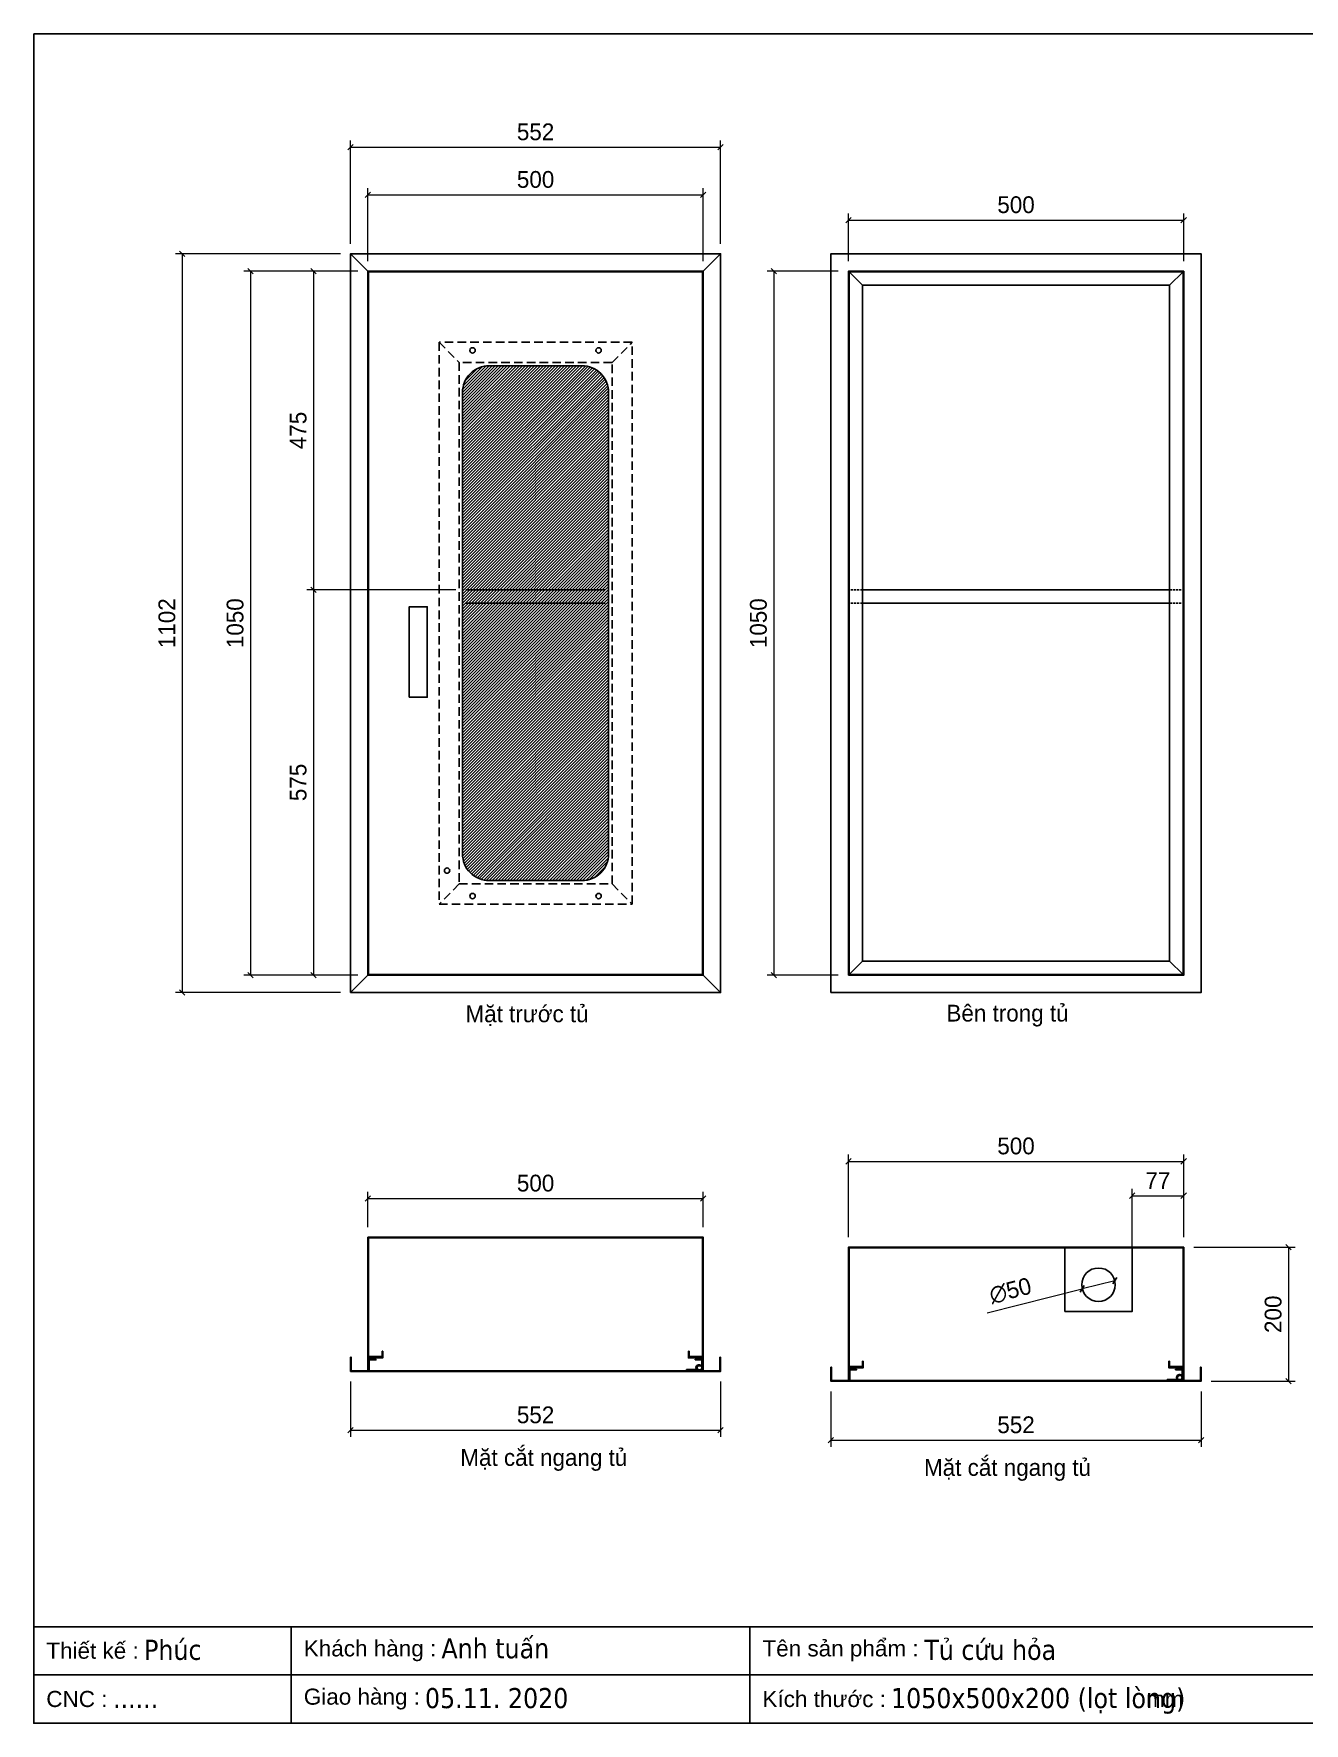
# Model space of a CAD drawing. Header units: millimetres. Extents: x 0 to 3564, y 0 to 2520.
# Drawn here: x 0 to 1895, y 0 to 2520 of the extents above; entities that cross this region are included whole.
import ezdxf
from ezdxf.enums import TextEntityAlignment as Align

# ---------------------------------------------------------------- set-up
doc = ezdxf.new("R2010")
doc.units = ezdxf.units.MM
doc.linetypes.add('HIDDEN2', pattern=[4.7625, 3.175, -1.5875])
doc.linetypes.add('HIDDENX2', pattern=[19.05, 12.7, -6.35])
doc.layers.add('DIM', color=253, linetype='Continuous')
doc.styles.add('Arial', font='arial.ttf')
doc.styles.add('Tahoma (Input Text)', font='tahoma.ttf')
doc.dimstyles.new('Dim-25', dxfattribs={"dimtxt": 25, "dimasz": 8, "dimexe": 10, "dimexo": 15, "dimgap": 10, "dimtad": 1, "dimdec": 0, "dimtxsty": 'Standard', "dimblk": 'OBLIQUE', "dimcen": 10, "dimclrd": 5, "dimclre": 5, "dimclrt": 3, "dimazin": 3, "dimtfac": 1, "dimtdec": 0, "dimtmove": 0, "dimatfit": 3, "dimldrblk": 'OBLIQUE', "dimlwd": 9, "dimlwe": 9})

# ---------------------------------------------------------------- blocks, each defined once
blk = doc.blocks.new('khungtenAsean2')
at = {"color": 7}
for p, q in [((2970, -1980), (0, -1980)), ((320, -1980), (320, -2100)), ((890, -1980), (890, -2100)), ((2020, -2040), (0, -2040))]:
    blk.add_line(p, q, dxfattribs=at)
blk.add_lwpolyline([(0, 0), (2970, 0), (2970, -2100), (0, -2100)], close=True, dxfattribs=at)
at = {"color": 2, "char_height": 20, "width": 917.634, "attachment_point": 4, "style": 'Arial'}
for s, insert in [('  Tên sản phẩm :', (890, -2010)), ('  Thiết kế :', (0, -2010)), ('  Khách hàng :', (320, -2010)), ('  Giao hàng :', (320, -2070)), ('  CNC :', (0, -2070)), ('  Kích thước :', (890, -2070)), ('mm', (1382.3, -2070))]:
    blk.add_mtext(s, dxfattribs=dict(at, insert=insert))
at = {"color": 1, "style": 'Tahoma (Input Text)', "flags": 8}
for tag, p in [('#03', (506.6, -2019.3)), ('#01', (137.1, -2021.3)), ('#05', (1106.6, -2021.3)), ('#07', (1834.7, -2021.3)), ('#09', (2146.7, -2021.3)), ('#02', (98.5, -2081.3)), ('#04', (486.1, -2081.3)), ('#06', (1065.3, -2081.3)), ('#08', (1817.4, -2081.3)), ('#10', (2146.7, -2081.3))]:
    blk.add_attdef(tag, p, '', height=25, dxfattribs=at)
blk.add_attdef('#11', text='', height=25, dxfattribs=at).set_placement((2915, -2067.3), align=Align.CENTER)
blk = doc.blocks.new('*D1')
at = {"color": 0, "linetype": 'ByBlock', "lineweight": -2}
for p, q in [((502.3, 2283.8), (494.3, 2275.8)), ((994.3, 2275.8), (1002.3, 2283.8))]:
    blk.add_line(p, q, dxfattribs=at)
at = {"layer": 'Defpoints', "color": 0, "transparency": 16777216}
for p in [(998.3, 2279.8), (498.3, 2165.8), (998.3, 2165.8)]:
    blk.add_point(p, dxfattribs=at)
at = {"layer": 'DIM', "color": 5, "lineweight": 9, "transparency": 16777216}
for p, q in [((498.3, 2180.8), (498.3, 2289.8)), ((498.3, 2279.8), (998.3, 2279.8)), ((998.3, 2180.8), (998.3, 2289.8))]:
    blk.add_line(p, q, dxfattribs=at)
at = {"layer": 'DIM', "color": 3, "transparency": 16777216, "insert": (748.3, 2302.6), "char_height": 25, "attachment_point": 5}
blk.add_mtext('500', dxfattribs=at)
blk = doc.blocks.new('_Oblique')
at = {"color": 0, "linetype": 'ByBlock', "lineweight": -2}
blk.add_line((-0.5, -0.5), (0.5, 0.5), dxfattribs=at)
blk = doc.blocks.new('*D2')
at = {"color": 0, "linetype": 'ByBlock', "lineweight": -2}
for p, q in [((327.1, 2161.8), (319.1, 2169.8)), ((319.1, 1119.8), (327.1, 1111.8))]:
    blk.add_line(p, q, dxfattribs=at)
at = {"layer": 'Defpoints', "color": 0, "transparency": 16777216}
for p in [(498.3, 2165.8), (323.1, 1115.8), (498.3, 1115.8)]:
    blk.add_point(p, dxfattribs=at)
at = {"layer": 'DIM', "color": 5, "lineweight": 9, "transparency": 16777216}
for p, q in [((483.3, 2165.8), (313.1, 2165.8)), ((323.1, 2165.8), (323.1, 1115.8)), ((483.3, 1115.8), (313.1, 1115.8))]:
    blk.add_line(p, q, dxfattribs=at)
at = {"layer": 'DIM', "color": 3, "transparency": 16777216, "insert": (300.3, 1640.8), "char_height": 25, "attachment_point": 5, "rotation": 90}
blk.add_mtext('1050', dxfattribs=at)
blk = doc.blocks.new('*D5')
at = {"color": 0, "linetype": 'ByBlock', "lineweight": -2}
for p, q in [((421, 2161.8), (413, 2169.8)), ((413, 1694.8), (421, 1686.8))]:
    blk.add_line(p, q, dxfattribs=at)
at = {"layer": 'Defpoints', "color": 0, "transparency": 16777216}
for p in [(498.3, 2165.8), (417, 1690.8), (644.3, 1690.8)]:
    blk.add_point(p, dxfattribs=at)
at = {"layer": 'DIM', "color": 5, "lineweight": 9, "transparency": 16777216}
for p, q in [((483.3, 2165.8), (407, 2165.8)), ((417, 2165.8), (417, 1690.8)), ((629.3, 1690.8), (407, 1690.8))]:
    blk.add_line(p, q, dxfattribs=at)
at = {"layer": 'DIM', "color": 3, "transparency": 16777216, "insert": (394.3, 1928.3), "char_height": 25, "attachment_point": 5, "rotation": 90}
blk.add_mtext('475', dxfattribs=at)
blk = doc.blocks.new('*D6')
at = {"color": 0, "linetype": 'ByBlock', "lineweight": -2}
for p, q in [((421, 1686.8), (413, 1694.8)), ((413, 1119.8), (421, 1111.8))]:
    blk.add_line(p, q, dxfattribs=at)
at = {"layer": 'Defpoints', "color": 0, "transparency": 16777216}
for p in [(519.3, 1690.8), (417, 1115.8), (483.3, 1115.8)]:
    blk.add_point(p, dxfattribs=at)
at = {"layer": 'DIM', "color": 5, "lineweight": 9, "transparency": 16777216}
for p, q in [((504.3, 1690.8), (407, 1690.8)), ((417, 1690.8), (417, 1115.8)), ((468.3, 1115.8), (407, 1115.8))]:
    blk.add_line(p, q, dxfattribs=at)
at = {"layer": 'DIM', "color": 3, "transparency": 16777216, "insert": (394.3, 1403.3), "char_height": 25, "attachment_point": 5, "rotation": 90}
blk.add_mtext('575', dxfattribs=at)
blk = doc.blocks.new('*D9')
at = {"color": 0, "linetype": 'ByBlock', "lineweight": -2}
for p, q in [((502.3, 786.7), (494.3, 778.7)), ((994.3, 778.7), (1002.3, 786.7))]:
    blk.add_line(p, q, dxfattribs=at)
at = {"layer": 'Defpoints', "color": 0, "transparency": 16777216}
for p in [(998.3, 782.7), (498.3, 724.8), (998.3, 724.8)]:
    blk.add_point(p, dxfattribs=at)
at = {"layer": 'DIM', "color": 5, "lineweight": 9, "transparency": 16777216}
for p, q in [((498.3, 739.8), (498.3, 792.7)), ((498.3, 782.7), (998.3, 782.7)), ((998.3, 739.8), (998.3, 792.7))]:
    blk.add_line(p, q, dxfattribs=at)
at = {"layer": 'DIM', "color": 3, "transparency": 16777216, "insert": (748.3, 805.5), "char_height": 25, "attachment_point": 5}
blk.add_mtext('500', dxfattribs=at)
blk = doc.blocks.new('*D10')
at = {"color": 0, "linetype": 'ByBlock', "lineweight": -2}
for p, q in [((476.3, 2354.9), (468.3, 2346.9)), ((1020.3, 2346.9), (1028.3, 2354.9))]:
    blk.add_line(p, q, dxfattribs=at)
at = {"layer": 'Defpoints', "color": 0, "transparency": 16777216}
for p in [(1024.3, 2350.9), (472.3, 2191.8), (1024.3, 2191.8)]:
    blk.add_point(p, dxfattribs=at)
at = {"layer": 'DIM', "color": 5, "lineweight": 9, "transparency": 16777216}
for p, q in [((472.3, 2206.8), (472.3, 2360.9)), ((472.3, 2350.9), (1024.3, 2350.9)), ((1024.3, 2206.8), (1024.3, 2360.9))]:
    blk.add_line(p, q, dxfattribs=at)
at = {"layer": 'DIM', "color": 3, "transparency": 16777216, "insert": (748.3, 2373.6), "char_height": 25, "attachment_point": 5}
blk.add_mtext('552', dxfattribs=at)
blk = doc.blocks.new('*D11')
at = {"color": 0, "linetype": 'ByBlock', "lineweight": -2}
for p, q in [((476.3, 441.1), (468.3, 433.1)), ((1020.3, 433.1), (1028.3, 441.1))]:
    blk.add_line(p, q, dxfattribs=at)
at = {"layer": 'Defpoints', "color": 0, "transparency": 16777216}
for p in [(472.3, 524.8), (1024.3, 524.8), (1024.3, 437.1)]:
    blk.add_point(p, dxfattribs=at)
at = {"layer": 'DIM', "color": 5, "lineweight": 9, "transparency": 16777216}
for p, q in [((472.3, 509.8), (472.3, 427.1)), ((1024.3, 509.8), (1024.3, 427.1)), ((472.3, 437.1), (1024.3, 437.1))]:
    blk.add_line(p, q, dxfattribs=at)
at = {"layer": 'DIM', "color": 3, "transparency": 16777216, "insert": (748.3, 459.8), "char_height": 25, "attachment_point": 5}
blk.add_mtext('552', dxfattribs=at)
blk = doc.blocks.new('*D12')
at = {"color": 0, "linetype": 'ByBlock', "lineweight": -2}
for p, q in [((1218.8, 2246.1), (1210.8, 2238.1)), ((1710.8, 2238.1), (1718.8, 2246.1))]:
    blk.add_line(p, q, dxfattribs=at)
at = {"layer": 'Defpoints', "color": 0, "transparency": 16777216}
for p in [(1714.8, 2242.1), (1214.8, 2165.8), (1714.8, 2165.8)]:
    blk.add_point(p, dxfattribs=at)
at = {"layer": 'DIM', "color": 5, "lineweight": 9, "transparency": 16777216}
for p, q in [((1214.8, 2180.8), (1214.8, 2252.1)), ((1714.8, 2180.8), (1714.8, 2252.1)), ((1214.8, 2242.1), (1714.8, 2242.1))]:
    blk.add_line(p, q, dxfattribs=at)
at = {"layer": 'DIM', "color": 3, "transparency": 16777216, "insert": (1464.8, 2264.9), "char_height": 25, "attachment_point": 5}
blk.add_mtext('500', dxfattribs=at)
blk = doc.blocks.new('*D13')
at = {"color": 0, "linetype": 'ByBlock', "lineweight": -2}
for p, q in [((1107.5, 2161.8), (1099.5, 2169.8)), ((1099.5, 1119.8), (1107.5, 1111.8))]:
    blk.add_line(p, q, dxfattribs=at)
at = {"layer": 'Defpoints', "color": 0, "transparency": 16777216}
for p in [(1214.8, 2165.8), (1103.5, 1115.8), (1214.8, 1115.8)]:
    blk.add_point(p, dxfattribs=at)
at = {"layer": 'DIM', "color": 5, "lineweight": 9, "transparency": 16777216}
for p, q in [((1199.8, 2165.8), (1093.5, 2165.8)), ((1103.5, 2165.8), (1103.5, 1115.8)), ((1199.8, 1115.8), (1093.5, 1115.8))]:
    blk.add_line(p, q, dxfattribs=at)
at = {"layer": 'DIM', "color": 3, "transparency": 16777216, "insert": (1080.7, 1640.8), "char_height": 25, "attachment_point": 5, "rotation": 90}
blk.add_mtext('1050', dxfattribs=at)
blk = doc.blocks.new('*D15')
at = {"color": 0, "linetype": 'ByBlock', "lineweight": -2}
for p, q in [((225.4, 2187.8), (217.4, 2195.8)), ((217.4, 1093.8), (225.4, 1085.8))]:
    blk.add_line(p, q, dxfattribs=at)
at = {"layer": 'Defpoints', "color": 0, "transparency": 16777216}
for p in [(472.3, 2191.8), (221.4, 1089.8), (472.3, 1089.8)]:
    blk.add_point(p, dxfattribs=at)
at = {"layer": 'DIM', "color": 5, "lineweight": 9, "transparency": 16777216}
for p, q in [((457.3, 2191.8), (211.4, 2191.8)), ((221.4, 2191.8), (221.4, 1089.8)), ((457.3, 1089.8), (211.4, 1089.8))]:
    blk.add_line(p, q, dxfattribs=at)
at = {"layer": 'DIM', "color": 3, "transparency": 16777216, "insert": (198.6, 1640.8), "char_height": 25, "attachment_point": 5, "rotation": 90}
blk.add_mtext('1102', dxfattribs=at)
blk = doc.blocks.new('*D18')
at = {"color": 0, "linetype": 'ByBlock', "lineweight": -2}
for p, q in [((1218.8, 842.1), (1210.8, 834.1)), ((1710.8, 834.1), (1718.8, 842.1))]:
    blk.add_line(p, q, dxfattribs=at)
at = {"layer": 'Defpoints', "color": 0, "transparency": 16777216}
for p in [(1714.8, 838.1), (1214.8, 710), (1714.8, 710)]:
    blk.add_point(p, dxfattribs=at)
at = {"layer": 'DIM', "color": 5, "lineweight": 9, "transparency": 16777216}
for p, q in [((1214.8, 725), (1214.8, 848.1)), ((1214.8, 838.1), (1714.8, 838.1)), ((1714.8, 725), (1714.8, 848.1))]:
    blk.add_line(p, q, dxfattribs=at)
at = {"layer": 'DIM', "color": 3, "transparency": 16777216, "insert": (1464.8, 860.9), "char_height": 25, "attachment_point": 5}
blk.add_mtext('500', dxfattribs=at)
blk = doc.blocks.new('*D19')
at = {"color": 0, "linetype": 'ByBlock', "lineweight": -2}
for p, q in [((1875.1, 706), (1867.1, 714)), ((1867.1, 514), (1875.1, 506))]:
    blk.add_line(p, q, dxfattribs=at)
at = {"layer": 'Defpoints', "color": 0, "transparency": 16777216}
for p in [(1714.8, 710), (1740.8, 510), (1871.1, 510)]:
    blk.add_point(p, dxfattribs=at)
at = {"layer": 'DIM', "color": 5, "lineweight": 9, "transparency": 16777216}
for p, q in [((1729.8, 710), (1881.1, 710)), ((1871.1, 710), (1871.1, 510)), ((1755.8, 510), (1881.1, 510))]:
    blk.add_line(p, q, dxfattribs=at)
at = {"layer": 'DIM', "color": 3, "transparency": 16777216, "insert": (1848.3, 610), "char_height": 25, "attachment_point": 5, "rotation": 90}
blk.add_mtext('200', dxfattribs=at)
blk = doc.blocks.new('*D20')
at = {"color": 0, "linetype": 'ByBlock', "lineweight": -2}
for p, q in [((1192.8, 426.2), (1184.8, 418.2)), ((1736.8, 418.2), (1744.8, 426.2))]:
    blk.add_line(p, q, dxfattribs=at)
at = {"layer": 'Defpoints', "color": 0, "transparency": 16777216}
for p in [(1188.8, 510), (1740.8, 510), (1740.8, 422.2)]:
    blk.add_point(p, dxfattribs=at)
at = {"layer": 'DIM', "color": 5, "lineweight": 9, "transparency": 16777216}
for p, q in [((1188.8, 495), (1188.8, 412.2)), ((1740.8, 495), (1740.8, 412.2)), ((1188.8, 422.2), (1740.8, 422.2))]:
    blk.add_line(p, q, dxfattribs=at)
at = {"layer": 'DIM', "color": 3, "transparency": 16777216, "insert": (1464.8, 445), "char_height": 25, "attachment_point": 5}
blk.add_mtext('552', dxfattribs=at)
blk = doc.blocks.new('*D21')
at = {"color": 0, "linetype": 'ByBlock', "lineweight": -2}
for p, q in [((1641.8, 790.9), (1633.8, 782.9)), ((1710.8, 782.9), (1718.8, 790.9))]:
    blk.add_line(p, q, dxfattribs=at)
at = {"layer": 'Defpoints', "color": 0, "transparency": 16777216}
for p in [(1714.8, 786.9), (1714.8, 710), (1637.8, 614)]:
    blk.add_point(p, dxfattribs=at)
at = {"layer": 'DIM', "color": 5, "lineweight": 9, "transparency": 16777216}
for p, q in [((1637.8, 629), (1637.8, 796.9)), ((1637.8, 786.9), (1714.8, 786.9)), ((1714.8, 725), (1714.8, 796.9))]:
    blk.add_line(p, q, dxfattribs=at)
at = {"layer": 'DIM', "color": 3, "transparency": 16777216, "insert": (1676.3, 809.4), "char_height": 25, "attachment_point": 5}
blk.add_mtext('77', dxfattribs=at)
blk = doc.blocks.new('*D22')
at = {"color": 0, "linetype": 'ByBlock', "lineweight": -2}
for p, q in [((1614.9, 665), (1609.1, 655.3)), ((1560.6, 643), (1566.4, 652.7))]:
    blk.add_line(p, q, dxfattribs=at)
at = {"layer": 'Defpoints', "color": 0, "transparency": 16777216}
for p in [(1612, 660.1), (1563.5, 647.9)]:
    blk.add_point(p, dxfattribs=at)
at = {"layer": 'DIM', "color": 5, "lineweight": 9, "transparency": 16777216}
for p in [(1612, 660.1), (1422, 612.1)]:
    blk.add_line(p, (1563.5, 647.9), dxfattribs=at)
at = {"layer": 'DIM', "color": 3, "transparency": 16777216, "insert": (1456.4, 645), "char_height": 25, "attachment_point": 5, "rotation": 14.1894}
blk.add_mtext('∅50', dxfattribs=at)

msp = doc.modelspace()

# ---------------------------------------------------------------- hatches: boundary and pattern name
h = msp.add_hatch()
h.set_pattern_fill('ANSI31', style=0)
h.set_pattern_definition([(45, (-111103.3313, -24225.2944), (-2.24506403, 2.24506403), [])])
edge = h.paths.add_edge_path()
edge.add_line((679.3, 1256.8), (817.3, 1256.8))
edge.add_arc((817.3, 1296.8), 40, -90, 0)
edge.add_line((857.3, 1296.8), (857.3, 1984.8))
edge.add_arc((817.3, 1984.8), 40, 0, 90)
edge.add_line((817.3, 2024.8), (679.3, 2024.8))
edge.add_arc((679.3, 1984.8), 40, 90, 180)
edge.add_line((639.3, 1984.8), (639.3, 1296.8))
edge.add_arc((679.3, 1296.8), 40, 180, -90)

# ---------------------------------------------------------------- linework, layer by layer
at = {"color": 7}
for p, q in [((472.3, 2191.8), (498.3, 2165.8)), ((997.3, 2164.8), (1024.3, 2191.8)), ((1215.8, 2164.8), (1235.8, 2144.8)), ((1693.8, 2144.8), (1713.8, 2164.8)), ((644.3, 1690.8), (852.3, 1690.8)), ((1235.8, 1690.8), (1693.8, 1690.8)), ((644.3, 1670.8), (852.3, 1670.8)), ((1235.8, 1670.8), (1693.8, 1670.8)), ((1235.8, 1136.8), (1215.8, 1116.8)), ((1693.8, 1136.8), (1713.8, 1116.8)), ((498.3, 1115.8), (472.3, 1089.8)), ((998.3, 1115.8), (1024.3, 1089.8)), ((519.3, 546.8), (519.3, 554.8)), ((519.3, 554.8), (520.3, 554.8)), ((520.3, 554.8), (520.3, 545.8)), ((977.3, 554.8), (976.3, 554.8)), ((976.3, 554.8), (976.3, 545.8)), ((977.3, 546.8), (977.3, 554.8)), ((976.3, 546.8), (976.3, 545.8)), ((1235.8, 532), (1235.8, 540)), ((1235.8, 540), (1236.8, 540)), ((1236.8, 540), (1236.8, 531)), ((1693.8, 540), (1692.8, 540)), ((1692.8, 540), (1692.8, 531)), ((1692.8, 532), (1692.8, 531)), ((1692.8, 532), (1692.8, 531)), ((1693.8, 532), (1693.8, 540))]:
    msp.add_line(p, q, dxfattribs=at)
at = {"color": 7, "linetype": 'HIDDENX2'}
for p, q in [((604.3, 2059.8), (634.3, 2029.8)), ((862.3, 2029.8), (892.3, 2059.8)), ((634.3, 1251.8), (604.3, 1221.8)), ((862.3, 1251.8), (892.3, 1221.8))]:
    msp.add_line(p, q, dxfattribs=at)
at = {"color": 7, "linetype": 'HIDDEN2'}
for p, q in [((1235.8, 1690.8), (1215.8, 1690.8)), ((1693.8, 1690.8), (1713.8, 1690.8)), ((1235.8, 1670.8), (1215.8, 1670.8)), ((1693.8, 1670.8), (1713.8, 1670.8))]:
    msp.add_line(p, q, dxfattribs=at)
at = {"color": 1}
for p, q in [((987.7, 529.3), (989.1, 529.7)), ((992, 533.3), (998.3, 533.3)), ((973.5, 527.4), (991.9, 527.4)), ((973.5, 527.4), (973.5, 525.8)), ((992, 525.8), (973.5, 525.8)), ((992, 527.3), (998.3, 527.3)), ((1690, 512.5), (1708.3, 512.5)), ((1690, 512.5), (1690, 511)), ((1708.5, 511), (1690, 511)), ((1704.1, 514.5), (1705.6, 514.8)), ((1708.5, 518.5), (1714.8, 518.5)), ((1708.5, 512.5), (1714.8, 512.5))]:
    msp.add_line(p, q, dxfattribs=at)
at = {"color": 7}
for points in [[(472.3, 1089.8), (1024.3, 1089.8), (1024.3, 2191.8), (472.3, 2191.8)], [(1188.8, 1089.8), (1740.8, 1089.8), (1740.8, 2191.8), (1188.8, 2191.8)], [(498.3, 1115.8), (998.3, 1115.8), (998.3, 2165.8), (498.3, 2165.8)], [(499.3, 1116.8), (997.3, 1116.8), (997.3, 2164.8), (499.3, 2164.8)], [(1214.8, 1115.8), (1714.8, 1115.8), (1714.8, 2165.8), (1214.8, 2165.8)], [(1215.8, 1116.8), (1713.8, 1116.8), (1713.8, 2164.8), (1215.8, 2164.8)], [(1537.8, 614), (1637.8, 614), (1637.8, 709), (1537.8, 709)], [(472.3, 545.8), (472.3, 524.8), (499.3, 524.8), (499.3, 544.8), (520.3, 544.8), (520.3, 545.8), (498.3, 545.8), (498.3, 525.8), (473.3, 525.8), (473.3, 544.8), (473.3, 544.8), (473.3, 545.8)], [(986.3, 541.8), (996.3, 541.8), (996.3, 525.8), (500.3, 525.8), (500.3, 541.8), (510.3, 541.8), (510.3, 542.8), (499.3, 542.8), (499.3, 524.8), (997.3, 524.8), (997.3, 542.8), (986.3, 542.8)], [(1024.3, 545.8), (1024.3, 524.8), (997.3, 524.8), (997.3, 544.8), (976.3, 544.8), (976.3, 545.8), (998.3, 545.8), (998.3, 525.8), (1023.3, 525.8), (1023.3, 544.8), (1023.3, 544.8), (1023.3, 545.8)], [(1188.8, 531), (1188.8, 510), (1215.8, 510), (1215.8, 530), (1236.8, 530), (1236.8, 531), (1214.8, 531), (1214.8, 511), (1189.8, 511), (1189.8, 530), (1189.8, 530), (1189.8, 531)], [(1740.8, 531), (1740.8, 510), (1713.8, 510), (1713.8, 530), (1692.8, 530), (1692.8, 531), (1714.8, 531), (1714.8, 511), (1739.8, 511), (1739.8, 530), (1739.8, 530), (1739.8, 531)], [(1702.8, 527), (1712.8, 527), (1712.8, 511), (1216.8, 511), (1216.8, 527), (1226.8, 527), (1226.8, 528), (1215.8, 528), (1215.8, 510), (1713.8, 510), (1713.8, 528), (1702.8, 528)]]:
    msp.add_lwpolyline(points, close=True, dxfattribs=at)
at = {"color": 3}
msp.add_lwpolyline([(1235.8, 1136.8), (1693.8, 1136.8), (1693.8, 2144.8), (1235.8, 2144.8)], close=True, dxfattribs=at)
at = {"color": 7, "linetype": 'HIDDENX2'}
for points in [[(604.3, 1221.8), (892.3, 1221.8), (892.3, 2059.8), (604.3, 2059.8)], [(634.3, 1251.8), (862.3, 1251.8), (862.3, 2029.8), (634.3, 2029.8)]]:
    msp.add_lwpolyline(points, close=True, dxfattribs=at)
at = {"color": 7}
msp.add_lwpolyline([(679.3, 1256.8), (817.3, 1256.8, 0.414214), (857.3, 1296.8), (857.3, 1984.8, 0.414214), (817.3, 2024.8), (679.3, 2024.8, 0.414214), (639.3, 1984.8), (639.3, 1296.8, 0.414214)], format="xyb", close=True, dxfattribs=at)
at = {"color": 2}
msp.add_lwpolyline([(559.8, 1530.3), (586.8, 1530.3), (586.8, 1665.3), (559.8, 1665.3)], close=True, dxfattribs=at)
at = {"color": 7}
for points in [[(520.3, 545.8), (498.3, 545.8), (498.3, 724.8), (998.3, 724.8), (998.3, 545.8), (976.3, 545.8)], [(977.3, 546.8), (997.3, 546.8), (997.3, 723.8), (499.3, 723.8), (499.3, 546.8), (519.3, 546.8)], [(1236.8, 531), (1214.8, 531), (1214.8, 710), (1714.8, 710), (1714.8, 531), (1692.8, 531)], [(1693.8, 532), (1713.8, 532), (1713.8, 709), (1215.8, 709), (1215.8, 532), (1235.8, 532)]]:
    msp.add_lwpolyline(points, dxfattribs=at)
at = {"color": 2}
for centre, radius in [((654.3, 2047.8), 4), ((842.3, 2047.8), 4), ((616.3, 1271.8), 4), ((654.3, 1233.8), 4), ((842.3, 1233.8), 4), ((1587.8, 654), 25), ((992, 530.3), 4), ((1708.5, 515.5), 4)]:
    msp.add_circle(centre, radius, dxfattribs=at)
at = {"color": 1}
for centre, radius, start, end in [((992, 530.3), 4.5, 41.8103, 193.4301), ((992, 530.3), 3, 90, 193.4301), ((992, 530.3), 3, 90, 270), ((992, 530.3), 3, 267.0927, 270), ((992, 530.3), 4.5, 270, 318.1897), ((1708.5, 515.5), 4.5, 41.8103, 193.4301), ((1708.5, 515.5), 3, 90, 193.4301), ((1708.5, 515.5), 3, 90, 270), ((1708.5, 515.5), 3, 267.0927, 270), ((1708.5, 515.5), 4.5, 270, 318.1897)]:
    msp.add_arc(centre, radius, start, end, dxfattribs=at)

# ---------------------------------------------------------------- block references
at = {"color": 7}
ref = msp.add_blockref('khungtenAsean2', (0, 2520), dxfattribs=dict(at, xscale=1.199999999997089, yscale=1.199999999997089, zscale=1.199999999997089))
ref.add_attrib('#06', '1050x500x200 (lọt lòng)', (1278.4, 22.5), dxfattribs={"color": 1, "height": 30, "style": 'Tahoma (Input Text)'})
ref.add_attrib('#05', 'Tủ cứu hỏa', (1328, 94.5), dxfattribs={"color": 1, "height": 30, "style": 'Tahoma (Input Text)'})
ref.add_attrib('#04', '05.11. 2020', (583.3, 22.5), dxfattribs={"color": 1, "height": 30, "style": 'Tahoma (Input Text)'})
ref.add_attrib('#03', 'Anh tuấn', (607.9, 96.8), dxfattribs={"color": 1, "height": 30, "style": 'Tahoma (Input Text)'})
ref.add_attrib('#02', '......', (118.1, 22.5), dxfattribs={"color": 1, "height": 30, "style": 'Tahoma (Input Text)'})
ref.add_attrib('#01', 'Phúc', (164.5, 94.5), dxfattribs={"color": 1, "height": 30, "style": 'Tahoma (Input Text)'})

# ---------------------------------------------------------------- texts
at = {"color": 2, "char_height": 25, "attachment_point": 5}
for s, insert, width in [('Mặt trước tủ', (735.6, 1055.4), 775), ('Bên trong tủ', (1452.1, 1055.4), 725), ('Mặt cắt ngang tủ', (760.6, 392.6), 775), ('Mặt cắt ngang tủ', (1452.1, 377.7), 775)]:
    msp.add_mtext(s, dxfattribs=dict(at, insert=insert, width=width))

# ---------------------------------------------------------------- dimensions: what is measured, and where the dimension line sits
at = {"layer": 'DIM', "color": 7}
for base, p1, p2, picture, middle in [((1024.3, 2350.9), (472.3, 2191.8), (1024.3, 2191.8), '*D10', (748.3, 2373.6)), ((998.3, 2279.8), (498.3, 2165.8), (998.3, 2165.8), '*D1', (748.3, 2302.6)), ((1714.8, 2242.1), (1214.8, 2165.8), (1714.8, 2165.8), '*D12', (1464.8, 2264.9)), ((1714.8, 838.1), (1214.8, 710), (1714.8, 710), '*D18', (1464.8, 860.9)), ((998.3, 782.7), (498.3, 724.8), (998.3, 724.8), '*D9', (748.3, 805.5)), ((1714.8, 786.9), (1637.8, 614), (1714.8, 710), '*D21', (1676.3, 809.4)), ((1024.3, 437.1), (472.3, 524.8), (1024.3, 524.8), '*D11', (748.3, 459.8)), ((1740.8, 422.2), (1188.8, 510), (1740.8, 510), '*D20', (1464.8, 445))]:
    dim = msp.add_linear_dim(base=base, p1=p1, p2=p2, dimstyle='Dim-25', dxfattribs=at)
    dim.commit()
    dim.dimension.update_dxf_attribs({"geometry": picture, "text_midpoint": middle})
for base, p1, p2, picture, middle in [((221.4, 1089.8), (472.3, 2191.8), (472.3, 1089.8), '*D15', (198.6, 1640.8)), ((323.1, 1115.8), (498.3, 2165.8), (498.3, 1115.8), '*D2', (300.3, 1640.8)), ((417, 1690.8), (498.3, 2165.8), (644.3, 1690.8), '*D5', (394.3, 1928.3)), ((1103.5, 1115.8), (1214.8, 2165.8), (1214.8, 1115.8), '*D13', (1080.7, 1640.8)), ((417, 1115.8), (519.3, 1690.8), (483.3, 1115.8), '*D6', (394.3, 1403.3)), ((1871.1, 510), (1714.8, 710), (1740.8, 510), '*D19', (1848.3, 610))]:
    dim = msp.add_linear_dim(base=base, p1=p1, p2=p2, angle=90, dimstyle='Dim-25', dxfattribs=at)
    dim.commit()
    dim.dimension.update_dxf_attribs({"geometry": picture, "text_midpoint": middle})
dim = msp.add_diameter_dim_2p(p1=(1612, 660.1), p2=(1563.5, 647.9), dimstyle='Dim-25', dxfattribs=at)
dim.commit()
dim.dimension.update_dxf_attribs({"geometry": '*D22', "text_midpoint": (1462.2, 622.3), "dimtype": 163})

doc.saveas('drawing.dxf')
